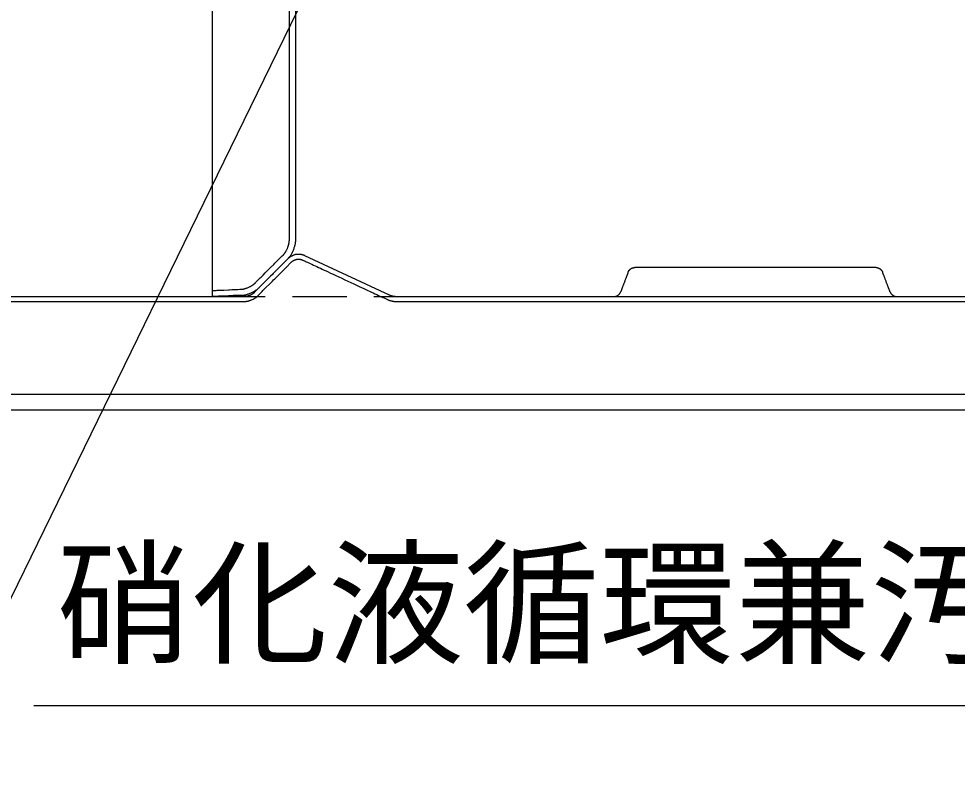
# Model space of a CAD drawing. Units: millimetres, scale not verified. Extents: x -22761 to 8910, y -6308 to 6308.
# Drawn here: x -5070 to -4447, y -233 to 269 of the extents above; entities that cross this region are included whole.
import ezdxf
from ezdxf.enums import TextEntityAlignment as Align

# ---------------------------------------------------------------- set-up
doc = ezdxf.new("R2010")
doc.units = ezdxf.units.MM
doc.header["$LTSCALE"] = 30
doc.linetypes.add('DASHED1', pattern=[1.8, 1.2, -0.6])
doc.layers.add('0-2_空気管', color=3, linetype='Continuous', lineweight=25)
doc.layers.add('0-3_機器', color=3, linetype='Continuous', lineweight=25)
doc.styles.add('ＭＳ ゴシック', font='')
doc.styles.get('ＭＳ ゴシック').set_extended_font_data('MS Gothic')

msp = doc.modelspace()

# ---------------------------------------------------------------- linework, layer by layer
at = {"layer": '0-2_空気管'}
for p, q in [((-4941.35, 84.61), (-4941.35, 1104.61)), ((-4890.35, 122.49), (-4890.35, 1066.74)), ((-4886.35, 1066.4), (-4886.35, 122.83)), ((-4820.93, 405.56), (-5132.44, -232.66)), ((-4891.78, 109.23), (-4892.21, 108.79)), ((-4501.34, 103.9), (-4661.33, 103.9)), ((-4496.74, 100.16), (-4496.93, 100.66)), ((-4909.71, 91.27), (-4906.35, 94.63)), ((-5747.03, 84.61), (-4920.08, 84.61)), ((-4827.61, 83.68), (-4825.38, 82.65)), ((-4820.18, 84.61), (-4012.52, 84.61)), ((-3096.24, 19.61), (-5745.08, 19.61)), ((-4063.88, -186.59), (-5059.91, -186.59))]:
    msp.add_line(p, q, dxfattribs=at)
for points in [[(-4895.04, 111.62), (-4894.58, 112.09), (-4894.44, 112.23), (-4894.29, 112.38), (-4894.14, 112.55), (-4893.97, 112.73), (-4893.81, 112.92), (-4893.64, 113.11), (-4893.48, 113.31), (-4893.33, 113.52), (-4893.17, 113.73), (-4893.02, 113.95), (-4892.87, 114.19), (-4892.72, 114.43), (-4892.58, 114.7), (-4892.43, 114.97), (-4892.28, 115.27), (-4892.13, 115.57), (-4891.99, 115.89), (-4891.85, 116.2), (-4891.71, 116.51), (-4891.59, 116.8), (-4891.47, 117.09), (-4891.37, 117.34), (-4891.28, 117.57), (-4891.2, 117.78), (-4891.13, 117.97), (-4891.07, 118.15), (-4891.02, 118.32), (-4890.97, 118.49), (-4890.92, 118.67), (-4890.88, 118.86), (-4890.83, 119.06), (-4890.78, 119.28), (-4890.73, 119.5), (-4890.68, 119.73), (-4890.64, 119.96), (-4890.59, 120.19), (-4890.56, 120.41), (-4890.52, 120.61)], [(-4886.35, 122.83), (-4886.36, 122.75), (-4886.36, 122.09), (-4886.36, 121.84), (-4886.37, 121.56), (-4886.38, 121.26), (-4886.39, 120.94), (-4886.42, 120.62), (-4886.44, 120.29), (-4886.48, 119.96), (-4886.53, 119.63), (-4886.59, 119.29), (-4886.66, 118.93), (-4886.75, 118.56), (-4886.86, 118.16), (-4886.99, 117.75), (-4887.13, 117.3), (-4887.3, 116.81), (-4887.49, 116.31), (-4887.7, 115.78), (-4887.91, 115.25), (-4888.14, 114.73), (-4888.37, 114.21), (-4888.59, 113.72), (-4888.81, 113.26), (-4889.03, 112.84), (-4889.23, 112.46), (-4889.44, 112.11), (-4889.63, 111.79), (-4889.83, 111.49), (-4890.03, 111.21), (-4890.23, 110.95), (-4890.43, 110.69), (-4890.64, 110.44), (-4890.85, 110.2), (-4891.06, 109.97), (-4891.26, 109.76), (-4891.45, 109.56), (-4891.62, 109.38), (-4891.78, 109.23)], [(-4890.52, 120.61), (-4890.49, 120.8), (-4890.46, 120.98), (-4890.44, 121.15), (-4890.42, 121.3), (-4890.4, 121.45), (-4890.39, 121.59), (-4890.37, 121.86), (-4890.37, 121.99), (-4890.36, 122.13), (-4890.36, 122.26), (-4890.36, 122.38), (-4890.35, 122.49)], [(-4885.87, 112.5), (-4886.06, 112.47), (-4886.25, 112.43), (-4886.44, 112.39), (-4886.64, 112.34), (-4886.85, 112.27), (-4887.07, 112.2), (-4887.31, 112.12), (-4887.56, 112.02), (-4887.82, 111.92), (-4888.08, 111.81), (-4888.34, 111.7), (-4888.6, 111.59), (-4888.84, 111.48), (-4889.07, 111.37), (-4889.28, 111.26), (-4889.47, 111.16), (-4889.64, 111.05), (-4889.8, 110.95), (-4889.95, 110.86), (-4890.09, 110.76), (-4890.23, 110.66), (-4890.35, 110.56), (-4890.48, 110.45), (-4890.6, 110.35), (-4890.71, 110.24), (-4890.82, 110.14), (-4890.92, 110.05), (-4891.08, 109.88), (-4891.3, 109.67), (-4913.42, 87.54), (-4913.65, 87.32), (-4913.73, 87.24), (-4913.82, 87.16), (-4913.92, 87.06), (-4914.03, 86.96), (-4914.14, 86.85), (-4914.26, 86.74), (-4914.39, 86.64), (-4914.52, 86.53)], [(-4880.29, 111.79), (-4880.36, 111.82), (-4880.44, 111.85), (-4880.52, 111.89), (-4880.6, 111.92), (-4880.69, 111.96), (-4880.78, 111.99), (-4880.86, 112.03), (-4880.95, 112.06), (-4881.05, 112.09), (-4881.15, 112.12), (-4881.26, 112.15), (-4881.38, 112.18), (-4881.51, 112.22), (-4881.65, 112.25), (-4881.8, 112.29), (-4881.95, 112.33), (-4882.1, 112.36), (-4882.26, 112.39), (-4882.42, 112.43), (-4882.57, 112.45), (-4882.71, 112.48), (-4882.84, 112.51), (-4882.96, 112.52), (-4883.08, 112.54), (-4883.21, 112.55), (-4883.33, 112.56), (-4883.47, 112.57), (-4883.61, 112.58), (-4883.78, 112.58), (-4883.96, 112.59), (-4884.16, 112.59), (-4884.37, 112.59), (-4884.59, 112.59), (-4884.82, 112.58), (-4885.04, 112.57), (-4885.26, 112.56), (-4885.47, 112.54), (-4885.68, 112.52), (-4885.87, 112.5)], [(-4912.54, 94.1), (-4909.66, 96.98), (-4909.07, 97.58), (-4908.43, 98.22), (-4907.76, 98.89), (-4906.36, 100.29), (-4905.65, 101), (-4903.53, 103.12), (-4902.82, 103.83), (-4900.7, 105.95), (-4899.99, 106.66), (-4899.3, 107.36), (-4896.38, 110.28), (-4895.04, 111.62)], [(-4892.21, 108.79), (-4894.16, 106.84), (-4894.65, 106.35), (-4895.18, 105.82), (-4895.73, 105.26), (-4896.31, 104.68), (-4896.9, 104.1), (-4898.08, 102.91), (-4898.67, 102.32), (-4901.04, 99.95), (-4901.63, 99.35), (-4902.8, 98.18), (-4903.37, 97.62), (-4904.84, 96.14), (-4905.24, 95.74), (-4906.35, 94.63)], [(-4892.69, 103.75), (-4888.89, 107.55), (-4888.84, 107.6), (-4888.71, 107.72), (-4888.64, 107.79), (-4888.56, 107.86), (-4888.48, 107.93), (-4888.4, 108), (-4888.31, 108.07), (-4888.22, 108.14), (-4888.12, 108.21), (-4888.02, 108.28), (-4887.91, 108.34), (-4887.8, 108.41), (-4887.67, 108.48), (-4887.52, 108.55), (-4887.37, 108.63), (-4887.2, 108.7), (-4887.03, 108.78), (-4886.85, 108.86), (-4886.67, 108.93), (-4886.5, 109), (-4886.33, 109.06), (-4886.16, 109.12), (-4886.01, 109.17), (-4885.87, 109.21), (-4885.74, 109.25), (-4885.61, 109.28), (-4885.48, 109.3), (-4885.35, 109.33), (-4885.22, 109.34), (-4885.08, 109.36), (-4884.93, 109.37), (-4884.78, 109.37), (-4884.63, 109.38), (-4884.48, 109.38), (-4884.33, 109.39), (-4884.05, 109.39), (-4883.93, 109.38), (-4883.81, 109.38)], [(-4883.81, 109.38), (-4883.71, 109.37), (-4883.62, 109.37), (-4883.54, 109.36), (-4883.45, 109.35), (-4883.37, 109.34), (-4883.29, 109.33), (-4883.2, 109.31), (-4883.1, 109.3), (-4883, 109.27), (-4882.79, 109.23), (-4882.68, 109.21), (-4882.58, 109.18), (-4882.48, 109.16), (-4882.38, 109.14), (-4882.29, 109.11), (-4882.21, 109.09), (-4882.14, 109.07), (-4882.07, 109.05), (-4882, 109.03), (-4881.94, 109), (-4881.88, 108.98), (-4881.82, 108.96), (-4881.71, 108.91), (-4881.65, 108.88), (-4881.6, 108.86), (-4881.56, 108.84), (-4881.51, 108.82), (-4881.47, 108.8), (-4881.37, 108.75)], [(-4881.37, 108.75), (-4879.82, 108.04), (-4879.18, 107.73), (-4878.41, 107.37), (-4877.53, 106.96), (-4876.55, 106.51), (-4875.51, 106.02), (-4874.41, 105.51), (-4873.28, 104.98), (-4872.13, 104.44), (-4870.97, 103.9), (-4869.79, 103.36), (-4868.58, 102.79), (-4867.31, 102.2), (-4865.97, 101.57), (-4864.54, 100.9), (-4862.99, 100.18), (-4861.32, 99.4), (-4859.51, 98.56), (-4857.59, 97.66), (-4855.59, 96.73), (-4853.55, 95.78), (-4851.52, 94.84), (-4849.52, 93.9), (-4847.59, 93), (-4845.77, 92.15), (-4844.08, 91.37), (-4842.52, 90.64), (-4841.07, 89.96), (-4839.71, 89.33), (-4838.42, 88.73), (-4837.18, 88.15), (-4835.98, 87.59), (-4834.8, 87.04), (-4833.63, 86.49), (-4832.47, 85.95), (-4831.35, 85.43), (-4830.29, 84.94), (-4828.4, 84.05), (-4827.61, 83.68)], [(-4820.18, 84.61), (-4820.27, 84.62), (-4820.44, 84.62), (-4820.53, 84.63), (-4820.62, 84.63), (-4820.81, 84.65), (-4820.91, 84.66), (-4821.01, 84.67), (-4821.12, 84.69), (-4821.24, 84.71), (-4821.37, 84.73), (-4821.51, 84.76), (-4821.66, 84.79), (-4821.81, 84.82), (-4821.97, 84.85), (-4822.12, 84.89), (-4822.27, 84.92), (-4822.42, 84.96), (-4822.55, 85), (-4822.68, 85.03), (-4822.8, 85.06), (-4822.91, 85.09), (-4823, 85.12), (-4823.1, 85.16), (-4823.19, 85.19), (-4823.28, 85.22), (-4823.36, 85.26), (-4823.45, 85.29), (-4823.53, 85.33), (-4823.61, 85.36), (-4823.68, 85.39), (-4823.75, 85.42), (-4823.81, 85.45), (-4823.87, 85.48), (-4824.02, 85.55), (-4880.01, 111.66), (-4880.12, 111.71), (-4880.17, 111.73), (-4880.23, 111.76), (-4880.29, 111.79)], [(-4908.8, 87.64), (-4908.36, 88.08), (-4907.9, 88.54), (-4901.63, 94.81), (-4900.83, 95.6), (-4900.03, 96.41), (-4899.23, 97.21), (-4898.44, 98), (-4897.68, 98.76), (-4894.09, 102.35), (-4893.61, 102.82), (-4893.15, 103.29), (-4892.69, 103.75)], [(-4665.77, 100.66), (-4665.91, 100.31), (-4665.96, 100.16), (-4666.03, 99.98), (-4666.11, 99.77), (-4666.19, 99.55), (-4666.28, 99.31), (-4666.38, 99.06), (-4666.48, 98.79), (-4666.58, 98.53), (-4666.68, 98.26), (-4666.78, 97.99), (-4666.89, 97.71), (-4667, 97.42), (-4667.12, 97.11), (-4667.24, 96.78), (-4667.38, 96.42), (-4667.52, 96.04), (-4667.68, 95.62), (-4667.84, 95.18), (-4668.02, 94.72), (-4668.19, 94.26), (-4668.37, 93.79), (-4668.54, 93.34), (-4668.71, 92.89), (-4668.86, 92.48), (-4669.01, 92.09), (-4669.14, 91.74), (-4669.27, 91.41), (-4669.38, 91.1), (-4669.49, 90.81), (-4669.6, 90.52), (-4669.7, 90.25), (-4669.8, 89.99), (-4669.91, 89.72), (-4670, 89.46), (-4670.1, 89.2), (-4670.19, 88.96), (-4670.27, 88.74), (-4670.35, 88.54)], [(-4665.77, 100.66), (-4665.74, 100.76), (-4665.72, 100.81), (-4665.7, 100.86), (-4665.68, 100.92), (-4665.65, 100.98), (-4665.62, 101.05), (-4665.59, 101.12), (-4665.56, 101.19), (-4665.53, 101.26), (-4665.49, 101.34), (-4665.45, 101.41), (-4665.4, 101.48), (-4665.36, 101.56), (-4665.3, 101.64), (-4665.24, 101.72), (-4665.18, 101.81), (-4665.11, 101.9), (-4665.02, 102), (-4664.94, 102.1), (-4664.84, 102.2), (-4664.75, 102.31), (-4664.65, 102.41), (-4664.55, 102.51), (-4664.46, 102.6), (-4664.37, 102.69), (-4664.28, 102.77), (-4664.2, 102.84), (-4664.12, 102.91), (-4664.04, 102.97), (-4663.96, 103.02), (-4663.88, 103.08), (-4663.8, 103.13), (-4663.71, 103.18), (-4663.62, 103.23), (-4663.42, 103.33), (-4663.32, 103.38), (-4663.13, 103.47), (-4663.04, 103.51), (-4662.95, 103.54)], [(-4662.95, 103.54), (-4662.88, 103.57), (-4662.81, 103.6), (-4662.75, 103.62), (-4662.69, 103.64), (-4662.58, 103.68), (-4662.52, 103.7), (-4662.45, 103.71), (-4662.39, 103.73), (-4662.32, 103.75), (-4662.24, 103.76), (-4662.16, 103.78), (-4662.09, 103.8), (-4662.01, 103.81), (-4661.94, 103.83), (-4661.87, 103.84), (-4661.81, 103.85), (-4661.75, 103.86), (-4661.69, 103.87), (-4661.64, 103.88), (-4661.59, 103.88), (-4661.55, 103.89), (-4661.5, 103.89), (-4661.45, 103.89), (-4661.41, 103.9), (-4661.37, 103.9), (-4661.33, 103.9)], [(-4501.34, 103.9), (-4501.27, 103.9), (-4501.12, 103.89), (-4500.96, 103.88), (-4500.88, 103.87), (-4500.8, 103.86), (-4500.71, 103.84), (-4500.63, 103.83), (-4500.53, 103.8), (-4500.44, 103.78), (-4500.33, 103.75), (-4500.22, 103.71), (-4500.1, 103.67), (-4499.98, 103.62), (-4499.85, 103.57), (-4499.72, 103.52), (-4499.59, 103.47), (-4499.46, 103.41), (-4499.34, 103.36), (-4499.22, 103.3), (-4499.12, 103.25), (-4499.02, 103.2), (-4498.93, 103.15), (-4498.85, 103.09), (-4498.77, 103.04), (-4498.69, 102.98), (-4498.61, 102.92), (-4498.54, 102.86), (-4498.46, 102.79), (-4498.21, 102.56), (-4498.13, 102.49), (-4498.06, 102.41), (-4497.99, 102.34), (-4497.93, 102.28), (-4497.87, 102.22), (-4497.82, 102.16), (-4497.78, 102.12), (-4497.7, 102.02), (-4497.66, 101.98), (-4497.63, 101.92)], [(-4497.63, 101.92), (-4497.59, 101.87), (-4497.55, 101.81), (-4497.51, 101.75), (-4497.47, 101.69), (-4497.42, 101.62), (-4497.38, 101.56), (-4497.34, 101.49), (-4497.3, 101.43), (-4497.26, 101.37), (-4497.23, 101.31), (-4497.2, 101.26), (-4497.17, 101.21), (-4497.13, 101.12), (-4497.11, 101.08), (-4497.08, 101.04), (-4497.05, 100.96), (-4497.03, 100.92), (-4497.02, 100.87), (-4496.99, 100.8), (-4496.97, 100.77), (-4496.96, 100.74), (-4496.93, 100.66)], [(-4492.1, 87.85), (-4492.23, 88.21), (-4492.29, 88.36), (-4492.36, 88.54), (-4492.43, 88.74), (-4492.52, 88.96), (-4492.61, 89.2), (-4492.7, 89.46), (-4492.8, 89.72), (-4492.9, 89.99), (-4493, 90.25), (-4493.11, 90.53), (-4493.21, 90.81), (-4493.32, 91.1), (-4493.44, 91.41), (-4493.57, 91.74), (-4493.7, 92.09), (-4493.84, 92.48), (-4494, 92.89), (-4494.17, 93.34), (-4494.34, 93.79), (-4494.52, 94.26), (-4494.69, 94.72), (-4494.86, 95.18), (-4495.03, 95.62), (-4495.19, 96.04), (-4495.33, 96.42), (-4495.47, 96.78), (-4495.59, 97.11), (-4495.71, 97.42), (-4495.82, 97.71), (-4495.92, 97.99), (-4496.03, 98.26), (-4496.13, 98.53), (-4496.33, 99.06), (-4496.42, 99.31), (-4496.51, 99.55), (-4496.6, 99.78), (-4496.68, 99.98), (-4496.74, 100.16)], [(-4923.16, 89.42), (-4922.85, 89.43), (-4922.72, 89.44), (-4922.57, 89.44), (-4922.39, 89.46), (-4922.2, 89.47), (-4921.99, 89.48), (-4921.77, 89.5), (-4921.55, 89.53), (-4921.32, 89.55), (-4921.09, 89.59), (-4920.86, 89.62), (-4920.62, 89.67), (-4920.37, 89.73), (-4920.11, 89.8), (-4919.83, 89.88), (-4919.52, 89.97), (-4919.19, 90.08), (-4918.84, 90.21), (-4918.46, 90.35), (-4918.07, 90.5), (-4917.67, 90.67), (-4917.27, 90.83), (-4916.88, 91.01), (-4916.5, 91.18), (-4916.15, 91.35), (-4915.82, 91.51), (-4915.52, 91.68), (-4915.24, 91.84), (-4914.98, 92), (-4914.74, 92.16), (-4914.52, 92.32), (-4914.3, 92.48), (-4914.09, 92.65), (-4913.89, 92.81), (-4913.69, 92.99), (-4913.51, 93.16), (-4913.33, 93.32), (-4913.17, 93.47), (-4913.02, 93.61)], [(-4913.02, 93.61), (-4912.9, 93.74), (-4912.54, 94.1)], [(-5747.09, 81.41), (-4919.94, 81.41), (-4919.78, 81.41), (-4919.6, 81.42), (-4919.4, 81.42), (-4919.2, 81.43), (-4918.99, 81.45), (-4918.78, 81.46), (-4918.56, 81.49), (-4918.35, 81.52), (-4918.13, 81.56), (-4917.89, 81.61), (-4917.65, 81.66), (-4917.39, 81.73), (-4917.12, 81.81), (-4916.82, 81.91), (-4916.51, 82.02), (-4916.17, 82.14), (-4915.83, 82.27), (-4915.48, 82.42), (-4915.13, 82.56), (-4914.79, 82.71), (-4914.46, 82.86), (-4914.16, 83), (-4913.88, 83.14), (-4913.63, 83.28), (-4913.39, 83.41), (-4913.18, 83.55), (-4912.98, 83.68), (-4912.79, 83.81), (-4912.61, 83.95), (-4912.44, 84.08), (-4912.27, 84.22), (-4912.11, 84.36), (-4911.96, 84.5), (-4911.81, 84.64), (-4911.68, 84.76), (-4911.56, 84.88), (-4908.8, 87.64)], [(-4941.35, 88.62), (-4940.35, 88.67), (-4939.92, 88.69), (-4939.42, 88.71), (-4938.84, 88.73), (-4938.2, 88.76), (-4937.52, 88.79), (-4936.8, 88.82), (-4936.05, 88.86), (-4935.3, 88.89), (-4934.54, 88.92), (-4933.79, 88.96), (-4930.75, 89.09), (-4929.99, 89.12), (-4928.48, 89.19), (-4927.73, 89.22), (-4927.01, 89.25), (-4926.32, 89.28), (-4925.68, 89.31), (-4925.1, 89.33), (-4924.6, 89.36), (-4923.16, 89.42)], [(-4922.98, 85.42), (-4922.57, 85.44), (-4922.4, 85.44), (-4922.19, 85.45), (-4921.95, 85.47), (-4921.69, 85.48), (-4921.41, 85.51), (-4921.12, 85.53), (-4920.82, 85.56), (-4920.51, 85.6), (-4920.2, 85.65), (-4919.89, 85.7), (-4919.57, 85.77), (-4919.24, 85.85), (-4918.9, 85.94), (-4918.53, 86.05), (-4918.14, 86.18), (-4917.72, 86.33), (-4917.27, 86.5), (-4916.79, 86.69), (-4916.3, 86.9), (-4915.81, 87.11), (-4915.31, 87.33), (-4914.83, 87.56), (-4914.37, 87.78), (-4913.94, 88), (-4913.55, 88.21), (-4913.19, 88.41), (-4912.86, 88.6), (-4912.55, 88.8), (-4912.28, 88.99), (-4912.01, 89.18), (-4911.76, 89.37), (-4911.52, 89.56), (-4911.28, 89.77), (-4911.05, 89.97), (-4910.84, 90.16), (-4910.63, 90.36), (-4910.45, 90.54), (-4910.27, 90.7)], [(-4910.27, 90.7), (-4910.13, 90.85), (-4909.71, 91.27)], [(-4671.3, 86.59), (-4671.27, 86.64), (-4671.23, 86.7), (-4671.18, 86.76), (-4671.1, 86.89), (-4671.05, 86.96), (-4670.98, 87.08), (-4670.94, 87.14), (-4670.9, 87.2), (-4670.85, 87.3), (-4670.82, 87.35), (-4670.8, 87.39), (-4670.76, 87.48), (-4670.74, 87.52), (-4670.72, 87.56), (-4670.71, 87.6), (-4670.69, 87.64), (-4670.68, 87.67), (-4670.66, 87.71), (-4670.65, 87.74), (-4670.64, 87.77), (-4670.61, 87.85)], [(-4670.35, 88.54), (-4670.42, 88.36), (-4670.61, 87.85)], [(-4492.1, 87.85), (-4492.06, 87.75), (-4492.04, 87.71), (-4492.02, 87.66), (-4492, 87.6), (-4491.98, 87.53), (-4491.95, 87.47), (-4491.92, 87.4), (-4491.88, 87.32), (-4491.85, 87.25), (-4491.81, 87.18), (-4491.77, 87.1), (-4491.73, 87.03), (-4491.68, 86.95), (-4491.63, 86.88), (-4491.57, 86.79), (-4491.5, 86.71), (-4491.43, 86.62), (-4491.35, 86.52), (-4491.26, 86.42), (-4491.17, 86.31), (-4491.07, 86.21), (-4490.97, 86.11), (-4490.88, 86), (-4490.78, 85.91), (-4490.69, 85.82), (-4490.6, 85.74), (-4490.52, 85.67), (-4490.44, 85.6), (-4490.36, 85.55), (-4490.28, 85.49), (-4490.21, 85.44), (-4490.12, 85.39), (-4490.03, 85.34), (-4489.84, 85.24), (-4489.74, 85.18), (-4489.64, 85.14), (-4489.54, 85.09), (-4489.45, 85.05), (-4489.36, 85.01)], [(-4922.98, 85.42), (-4924, 85.37), (-4924.43, 85.36), (-4924.94, 85.33), (-4925.53, 85.31), (-4926.17, 85.28), (-4926.86, 85.25), (-4927.59, 85.21), (-4928.34, 85.18), (-4929.11, 85.15), (-4929.87, 85.12), (-4930.64, 85.08), (-4932.93, 84.98), (-4933.7, 84.95), (-4934.46, 84.91), (-4935.23, 84.88), (-4935.99, 84.85), (-4936.75, 84.82), (-4937.47, 84.78), (-4938.17, 84.75), (-4938.81, 84.73), (-4939.39, 84.7), (-4939.91, 84.68), (-4941.35, 84.61)], [(-4914.52, 86.53), (-4914.66, 86.43), (-4914.8, 86.33), (-4914.95, 86.23), (-4915.11, 86.13), (-4915.29, 86.03), (-4915.48, 85.93), (-4915.7, 85.82), (-4915.93, 85.71), (-4916.17, 85.6), (-4916.43, 85.49), (-4916.69, 85.38), (-4916.96, 85.27), (-4917.22, 85.17), (-4917.47, 85.08), (-4917.71, 84.99), (-4917.94, 84.92), (-4918.15, 84.86), (-4918.34, 84.81), (-4918.52, 84.76), (-4918.7, 84.73), (-4918.87, 84.7), (-4919.03, 84.67), (-4919.19, 84.66), (-4919.36, 84.64), (-4919.51, 84.63), (-4919.67, 84.62), (-4919.81, 84.62), (-4919.95, 84.62), (-4920.08, 84.61)], [(-4825.38, 82.65), (-4825.23, 82.58), (-4825.17, 82.55), (-4825.1, 82.51), (-4825.01, 82.48), (-4824.92, 82.44), (-4824.82, 82.39), (-4824.72, 82.35), (-4824.39, 82.21), (-4824.27, 82.17), (-4824.15, 82.13), (-4824.03, 82.09), (-4823.9, 82.04), (-4823.75, 82), (-4823.6, 81.96), (-4823.43, 81.91), (-4823.06, 81.82), (-4822.86, 81.77), (-4822.66, 81.73), (-4822.45, 81.68), (-4822.25, 81.64), (-4822.06, 81.6), (-4821.87, 81.57), (-4821.7, 81.54), (-4821.55, 81.51), (-4821.4, 81.49), (-4821.26, 81.47), (-4821.13, 81.46), (-4821.01, 81.44), (-4820.88, 81.43), (-4820.64, 81.42), (-4820.53, 81.42), (-4820.41, 81.41), (-4820.3, 81.41), (-4820.2, 81.41)], [(-4820.2, 81.41), (-4012.5, 81.41)], [(-4675.02, 84.61), (-4674.95, 84.62), (-4674.88, 84.62), (-4674.8, 84.62), (-4674.72, 84.63), (-4674.64, 84.64), (-4674.56, 84.64), (-4674.47, 84.66), (-4674.39, 84.67), (-4674.3, 84.69), (-4674.21, 84.71), (-4674.11, 84.73), (-4674.01, 84.77), (-4673.9, 84.8), (-4673.78, 84.84), (-4673.66, 84.89), (-4673.52, 84.94), (-4673.39, 84.99), (-4673.26, 85.05), (-4673.14, 85.1), (-4673.01, 85.16), (-4672.9, 85.21), (-4672.79, 85.27), (-4672.7, 85.32), (-4672.61, 85.37), (-4672.52, 85.42), (-4672.37, 85.53), (-4672.29, 85.59), (-4672.21, 85.66), (-4672.13, 85.72), (-4671.89, 85.95), (-4671.81, 86.03), (-4671.74, 86.1), (-4671.67, 86.17), (-4671.6, 86.23), (-4671.55, 86.29), (-4671.5, 86.35), (-4671.45, 86.4), (-4671.38, 86.49), (-4671.3, 86.59)], [(-4489.36, 85.01), (-4489.28, 84.97), (-4489.2, 84.94), (-4489.13, 84.91), (-4489.07, 84.89), (-4489.01, 84.87), (-4488.9, 84.83), (-4488.84, 84.82), (-4488.78, 84.8), (-4488.71, 84.78), (-4488.64, 84.76), (-4488.56, 84.75), (-4488.49, 84.73), (-4488.41, 84.71), (-4488.26, 84.68), (-4488.13, 84.66), (-4488.07, 84.65), (-4488.02, 84.64), (-4487.96, 84.64), (-4487.92, 84.63), (-4487.87, 84.63), (-4487.73, 84.62), (-4487.69, 84.62), (-4487.65, 84.61)], [(-5747.62, 9.63), (-5747.16, 9.62), (-5746.75, 9.62), (-5746.39, 9.61), (-3095.64, 9.61)]]:
    msp.add_lwpolyline(points, dxfattribs=at)
at = {"layer": '0-3_機器', "color": 2, "linetype": 'DASHED1'}
msp.add_line((-5806.32, 84.61), (-3036.3, 84.61), dxfattribs=at)

# ---------------------------------------------------------------- texts
at = {"layer": '0-2_空気管', "color": 4, "style": 'ＭＳ ゴシック'}
msp.add_text('硝化液循環兼汚泥移送管', height=65.98, dxfattribs=at).set_placement((-5044.91, -171.59), align=Align.BOTTOM_LEFT)

doc.saveas('drawing.dxf')
